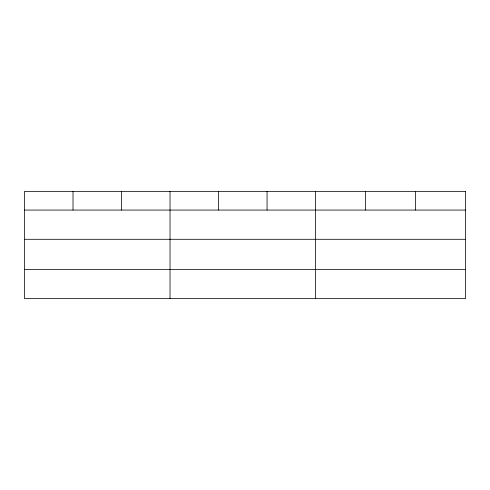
<?xml version="1.0" encoding="UTF-8"?>
<svg xmlns="http://www.w3.org/2000/svg" width="490" height="490" viewBox="0 0 490 490"><rect width="100%" height="100%" fill="white"/><g stroke="black" fill="none" stroke-linecap="round" stroke-linejoin="round"><path stroke-width="0.73" d="M24.5 210.069L465.5 210.069M24.5 239.292L465.5 239.292M24.5 269.408L465.5 269.408M415.52 191.363L415.52 210.069M365.54 191.363L365.54 210.069M315.56 191.363L315.56 298.637M267.05 191.363L267.05 210.069M218.54 191.363L218.54 210.069M170.03 191.363L170.03 298.637M121.52 191.363L121.52 210.069M73.01 191.363L73.01 210.069M465.5 191.363L24.5 191.363L24.5 298.637L465.5 298.637L465.5 191.363"/></g></svg>
